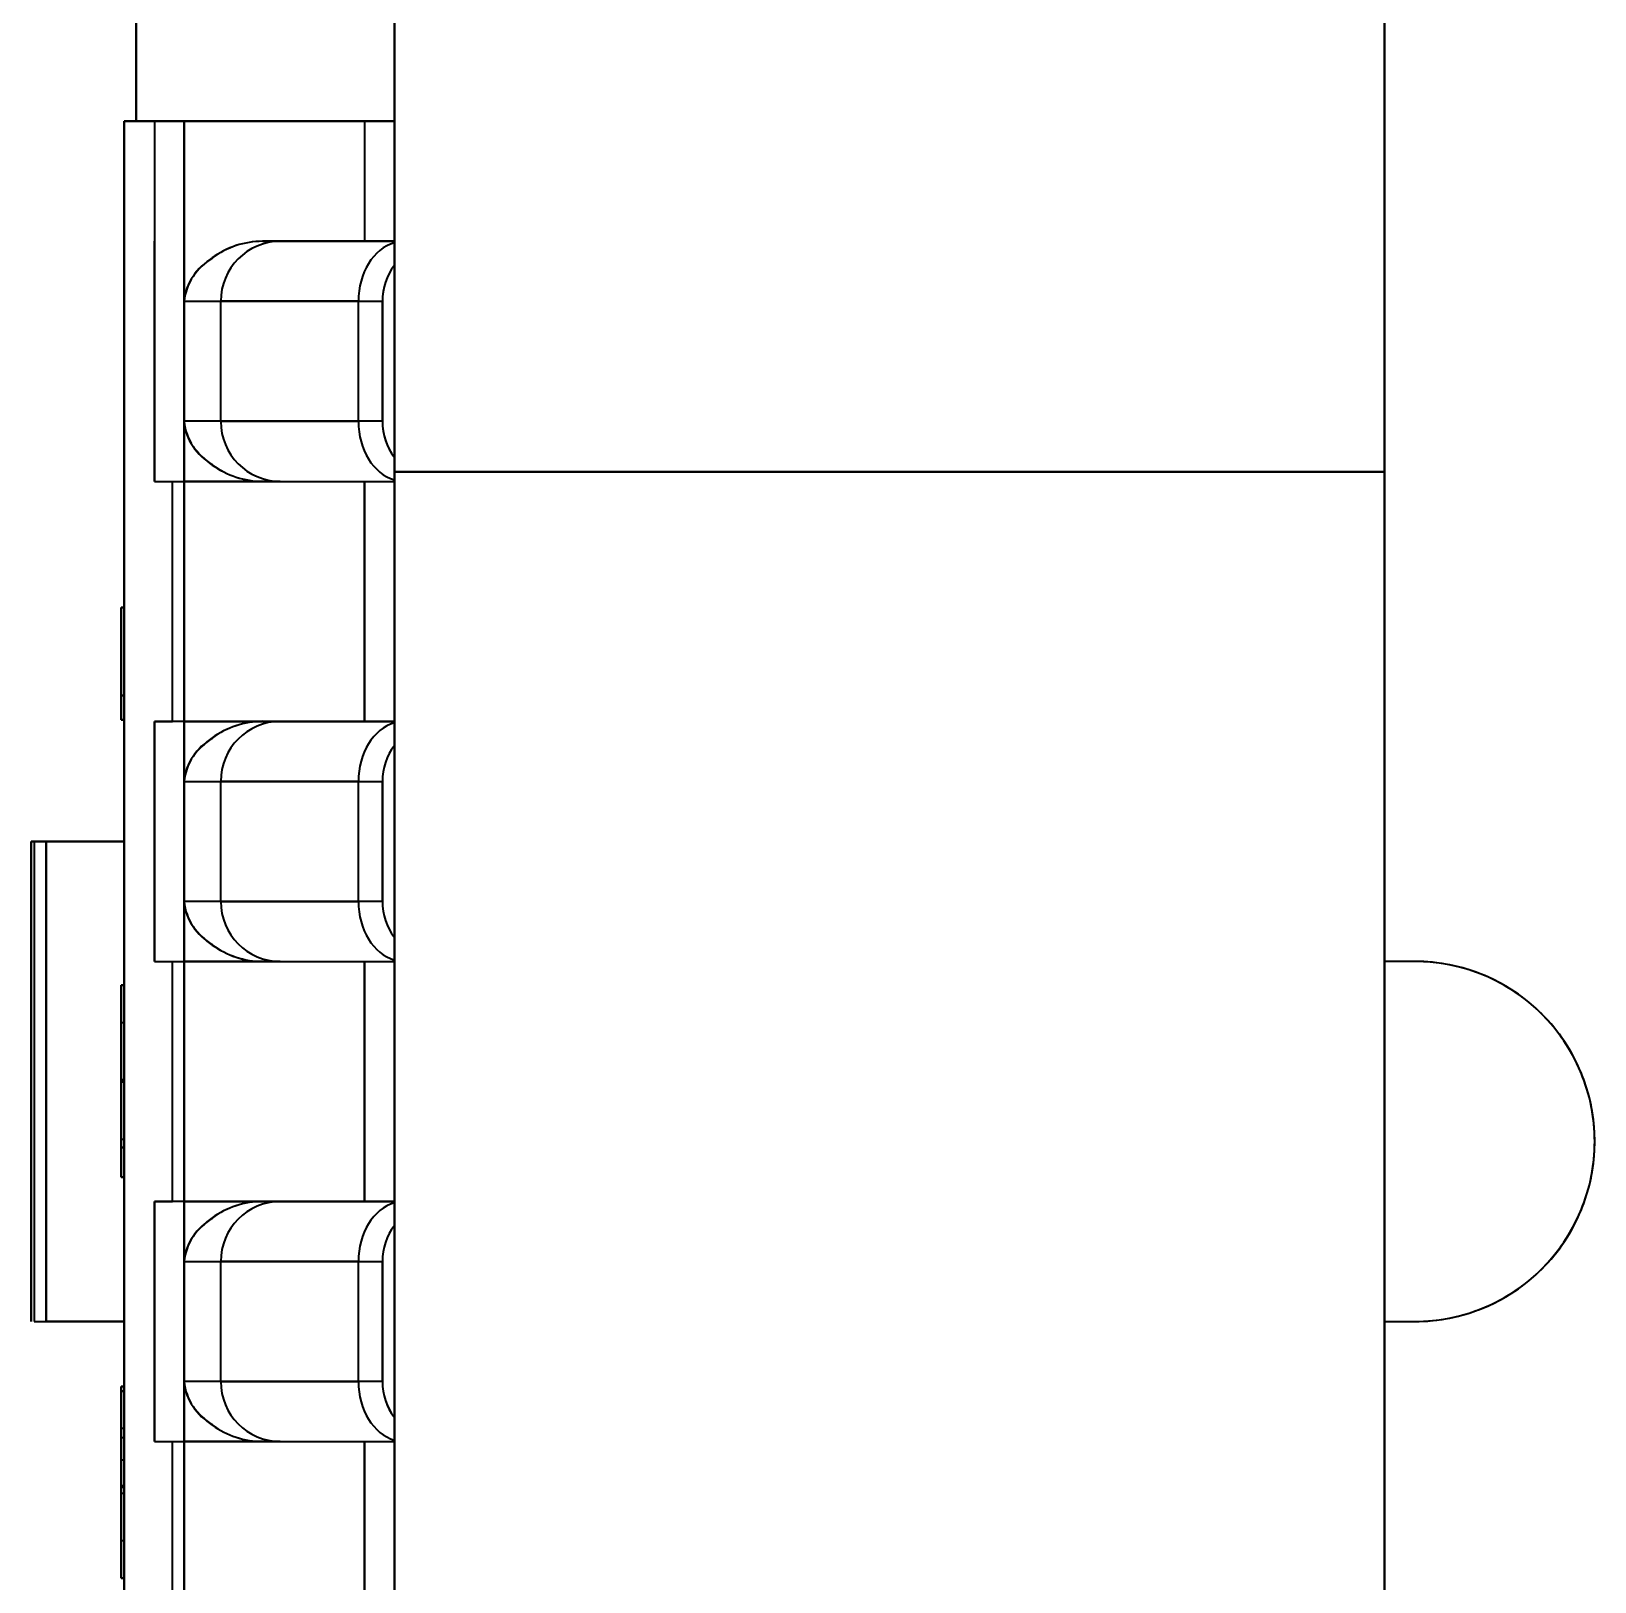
# Model space of a CAD drawing. Extents: x 146 to 1134, y 78 to 926.
# Drawn here: x 259.911 to 262.516, y 356.874 to 359.457 of the extents above; entities that cross this region are included whole.
import ezdxf

# ---------------------------------------------------------------- set-up
doc = ezdxf.new("R2010")
doc.units = 0

msp = doc.modelspace()

# ---------------------------------------------------------------- linework, layer by layer
at = {"color": 7, "lineweight": 35, "ltscale": 0.32385}
for p, q in [((260.5164, 371.6772), (260.5164, 358.7232)), ((260.5164, 371.6772), (260.5164, 358.7232)), ((262.1664, 358.7232), (262.1664, 371.6772)), ((262.1664, 371.6772), (262.1664, 358.7232))]:
    msp.add_line(p, q, dxfattribs=at)
at = {"color": 7, "lineweight": 35, "ltscale": 0.011675}
for p, q in [((260.0864, 359.7742), (260.0864, 359.3072)), ((260.0864, 359.3072), (260.0864, 359.7742))]:
    msp.add_line(p, q, dxfattribs=at)
at = {"color": 7, "lineweight": 35, "ltscale": 0.0075}
for p, q in [((260.5164, 359.3072), (260.5164, 359.6072)), ((260.4664, 359.3072), (260.1664, 359.3072)), ((260.1664, 359.3072), (260.4664, 359.3072)), ((260.4664, 359.3072), (260.1664, 359.3072)), ((260.4664, 359.3072), (260.1664, 359.3072)), ((260.4664, 359.3072), (260.1664, 359.3072)), ((260.4664, 359.3072), (260.1664, 359.3072)), ((260.1664, 359.3072), (260.4664, 359.3072)), ((260.1664, 359.3072), (260.4664, 359.3072)), ((260.1664, 359.0072), (260.1664, 359.3072)), ((260.1664, 358.3072), (260.4664, 358.3072)), ((260.4664, 358.3072), (260.1664, 358.3072)), ((260.4664, 358.3072), (260.1664, 358.3072)), ((260.1664, 358.3072), (260.4664, 358.3072)), ((260.1664, 358.3072), (260.4664, 358.3072)), ((260.1664, 357.5072), (260.4664, 357.5072)), ((260.4664, 357.5072), (260.1664, 357.5072)), ((260.4664, 357.5072), (260.1664, 357.5072)), ((260.1664, 357.5072), (260.4664, 357.5072)), ((260.1664, 357.5072), (260.4664, 357.5072))]:
    msp.add_line(p, q, dxfattribs=at)
at = {"color": 7, "lineweight": 35, "ltscale": 0.08}
for p, q in [((260.0664, 356.1072), (260.0664, 359.3072)), ((260.0664, 359.3072), (260.0664, 356.1072))]:
    msp.add_line(p, q, dxfattribs=at)
at = {"color": 7, "lineweight": 35, "ltscale": 0.002}
for p, q in [((260.1465, 359.3072), (260.0664, 359.3072)), ((260.1465, 359.3072), (260.0664, 359.3072)), ((260.0664, 359.3072), (260.1465, 359.3072))]:
    msp.add_line(p, q, dxfattribs=at)
at = {"color": 7, "lineweight": 35, "ltscale": 0.020254}
msp.add_line((260.0664, 358.497), (260.0664, 359.3072), dxfattribs=at)
at = {"color": 7, "lineweight": 35, "ltscale": 0.015001}
for p, q in [((260.1165, 359.3072), (260.1165, 358.7072)), ((260.1165, 359.3072), (260.1165, 358.7072)), ((260.1664, 359.3072), (260.1664, 358.7072))]:
    msp.add_line(p, q, dxfattribs=at)
at = {"color": 7, "lineweight": 35, "ltscale": 0.000365448}
for p, q in [((260.1311, 359.3072), (260.1165, 359.3072)), ((260.1165, 358.7072), (260.1311, 358.7072)), ((260.1311, 358.3072), (260.1165, 358.3072)), ((260.1165, 357.9072), (260.1311, 357.9072)), ((260.1311, 357.5072), (260.1165, 357.5072)), ((260.1165, 357.1072), (260.1311, 357.1072))]:
    msp.add_line(p, q, dxfattribs=at)
at = {"color": 7, "lineweight": 35, "ltscale": 0.00125}
for p, q in [((260.1165, 359.3072), (260.1664, 359.3072)), ((260.1664, 359.3072), (260.1165, 359.3072)), ((260.1664, 359.3072), (260.1165, 359.3072)), ((260.1165, 359.3072), (260.1664, 359.3072)), ((260.5164, 359.3072), (260.4664, 359.3072)), ((260.4664, 359.3072), (260.5164, 359.3072)), ((260.4664, 359.3072), (260.5164, 359.3072)), ((260.5164, 359.3072), (260.4664, 359.3072)), ((260.1165, 358.7072), (260.1664, 358.7072)), ((260.1664, 358.3072), (260.1165, 358.3072)), ((260.5164, 358.3072), (260.4664, 358.3072)), ((260.4664, 358.3072), (260.5164, 358.3072)), ((260.4664, 358.3072), (260.5164, 358.3072)), ((260.5164, 358.3072), (260.4664, 358.3072)), ((260.4664, 358.3072), (260.5164, 358.3072)), ((260.5164, 358.3072), (260.4664, 358.3072)), ((260.4665, 358.3072), (260.5164, 358.3072)), ((260.1165, 357.9072), (260.1664, 357.9072)), ((262.2164, 357.9072), (262.1664, 357.9072)), ((262.2164, 357.9072), (262.1664, 357.9072)), ((262.2164, 357.9072), (262.1664, 357.9072)), ((262.2164, 357.9072), (262.1664, 357.9072)), ((262.2164, 357.9072), (262.1664, 357.9072)), ((260.1664, 357.5072), (260.1165, 357.5072)), ((260.5164, 357.5072), (260.4664, 357.5072)), ((260.4664, 357.5072), (260.5164, 357.5072)), ((260.4664, 357.5072), (260.5164, 357.5072)), ((260.5164, 357.5072), (260.4664, 357.5072)), ((260.4664, 357.5072), (260.5164, 357.5072)), ((260.5164, 357.5072), (260.4664, 357.5072)), ((260.4665, 357.5072), (260.5164, 357.5072)), ((260.1165, 357.1072), (260.1664, 357.1072))]:
    msp.add_line(p, q, dxfattribs=at)
at = {"color": 7, "lineweight": 35, "ltscale": 0.005}
for p, q in [((260.1165, 359.3072), (260.1165, 359.1072)), ((260.4664, 359.3072), (260.4664, 359.1072)), ((260.4664, 359.3072), (260.4664, 359.1072)), ((260.1664, 359.0072), (260.1664, 358.8072)), ((260.1664, 358.8072), (260.1664, 359.0072)), ((260.227, 359.0072), (260.227, 358.8072)), ((260.227, 359.0072), (260.227, 358.8072)), ((260.4564, 358.8072), (260.4564, 359.0072)), ((260.4564, 358.8072), (260.4564, 359.0072)), ((260.4964, 358.8072), (260.4964, 359.0072)), ((260.4964, 359.0072), (260.4964, 358.8072)), ((260.1664, 358.5072), (260.1664, 358.7072)), ((260.4664, 358.7072), (260.4664, 358.5072)), ((260.1664, 358.3072), (260.1664, 358.5072)), ((260.4664, 358.5072), (260.4664, 358.3072)), ((260.1664, 358.2072), (260.1664, 358.0072)), ((260.1664, 358.0072), (260.1664, 358.2072)), ((260.227, 358.2072), (260.227, 358.0072)), ((260.227, 358.2072), (260.227, 358.0072)), ((260.4564, 358.0072), (260.4564, 358.2072)), ((260.4564, 358.0072), (260.4564, 358.2072)), ((260.4964, 358.0072), (260.4964, 358.2072)), ((260.4964, 358.2072), (260.4964, 358.0072)), ((260.1664, 357.7072), (260.1664, 357.9072)), ((260.4664, 357.9072), (260.4664, 357.7072)), ((260.1664, 357.5072), (260.1664, 357.7072)), ((260.4664, 357.7072), (260.4664, 357.5072)), ((260.1664, 357.4072), (260.1664, 357.2072)), ((260.1664, 357.2072), (260.1664, 357.4072)), ((260.227, 357.4072), (260.227, 357.2072)), ((260.227, 357.4072), (260.227, 357.2072)), ((260.4564, 357.2072), (260.4564, 357.4072)), ((260.4564, 357.2072), (260.4564, 357.4072)), ((260.4964, 357.2072), (260.4964, 357.4072)), ((260.4964, 357.4072), (260.4964, 357.2072)), ((260.1664, 356.9072), (260.1664, 357.1072)), ((260.4664, 357.1072), (260.4664, 356.9072)), ((260.1664, 356.7072), (260.1664, 356.9072)), ((260.4664, 356.9072), (260.4664, 356.7072))]:
    msp.add_line(p, q, dxfattribs=at)
at = {"color": 7, "lineweight": 35, "ltscale": 0.000884247}
for p, q in [((260.1664, 359.3072), (260.1311, 359.3072)), ((260.5018, 359.3072), (260.4664, 359.3072)), ((260.1311, 358.7072), (260.1664, 358.7072)), ((260.1664, 358.3072), (260.1311, 358.3072)), ((260.5018, 358.3072), (260.4664, 358.3072)), ((260.1311, 357.9072), (260.1664, 357.9072)), ((260.1664, 357.5072), (260.1311, 357.5072)), ((260.5018, 357.5072), (260.4664, 357.5072)), ((260.1311, 357.1072), (260.1664, 357.1072))]:
    msp.add_line(p, q, dxfattribs=at)
at = {"color": 7, "lineweight": 35, "ltscale": 0.000499725}
for p, q in [((260.1465, 359.3072), (260.1664, 359.3072)), ((260.1664, 359.3072), (260.1465, 359.3072)), ((260.1664, 359.3072), (260.1465, 359.3072)), ((260.1664, 358.3072), (260.1465, 358.3072)), ((259.9164, 358.1072), (259.9364, 358.1072)), ((259.9364, 358.1072), (259.9164, 358.1072)), ((259.9164, 358.1072), (259.9364, 358.1072)), ((260.1664, 357.5072), (260.1465, 357.5072)), ((259.9164, 357.3072), (259.9364, 357.3072)), ((259.9164, 357.3072), (259.9364, 357.3072))]:
    msp.add_line(p, q, dxfattribs=at)
at = {"color": 7, "lineweight": 35, "ltscale": 0.000366211}
for p, q in [((260.5164, 359.3072), (260.5018, 359.3072)), ((260.5164, 358.3072), (260.5018, 358.3072)), ((260.5164, 357.5072), (260.5018, 357.5072))]:
    msp.add_line(p, q, dxfattribs=at)
at = {"color": 7, "lineweight": 35, "ltscale": 0.005424}
msp.add_line((260.5164, 359.0902), (260.5164, 359.3072), dxfattribs=at)
msp.add_line((260.5164, 359.0902), (260.5164, 359.3072), dxfattribs=at)
at = {"color": 7, "lineweight": 35, "ltscale": 0.010001}
for p, q in [((260.1165, 358.7072), (260.1165, 359.1072)), ((260.1165, 358.3072), (260.1165, 357.9072)), ((260.1165, 358.3072), (260.1165, 357.9072)), ((260.1165, 357.9072), (260.1165, 358.3072)), ((260.1664, 358.3072), (260.1664, 357.9072)), ((260.1465, 356.7072), (260.1465, 357.1072)), ((260.1465, 356.7072), (260.1465, 357.1072)), ((260.1664, 357.1072), (260.1664, 356.7072)), ((260.1664, 357.1072), (260.1664, 356.7072))]:
    msp.add_line(p, q, dxfattribs=at)
at = {"color": 7, "lineweight": 35, "ltscale": 0.004245}
for p, q in [((260.4664, 359.1072), (260.2966, 359.1072)), ((260.4664, 358.3072), (260.2966, 358.3072)), ((260.4664, 357.5072), (260.2966, 357.5072))]:
    msp.add_line(p, q, dxfattribs=at)
at = {"color": 7, "lineweight": 35, "ltscale": 0.000745392}
for p, q in [((260.2966, 359.1072), (260.3264, 359.1072)), ((260.3264, 359.1072), (260.2966, 359.1072)), ((260.2966, 358.7072), (260.3264, 358.7072)), ((260.2966, 358.7072), (260.3264, 358.7072)), ((260.2966, 358.3072), (260.3264, 358.3072)), ((260.3264, 358.3072), (260.2966, 358.3072)), ((260.2966, 357.9072), (260.3264, 357.9072)), ((260.2966, 357.9072), (260.3264, 357.9072)), ((260.2966, 357.5072), (260.3264, 357.5072)), ((260.3264, 357.5072), (260.2966, 357.5072)), ((260.2966, 357.1072), (260.3264, 357.1072)), ((260.2966, 357.1072), (260.3264, 357.1072))]:
    msp.add_line(p, q, dxfattribs=at)
at = {"color": 7, "lineweight": 35, "ltscale": 0.001557}
for p, q in [((260.3264, 359.1072), (260.3887, 359.1072)), ((260.3264, 358.7072), (260.3887, 358.7072)), ((260.3264, 358.3072), (260.3887, 358.3072)), ((260.3264, 357.9072), (260.3887, 357.9072)), ((260.3264, 357.5072), (260.3887, 357.5072)), ((260.3264, 357.1072), (260.3887, 357.1072))]:
    msp.add_line(p, q, dxfattribs=at)
at = {"color": 7, "lineweight": 35, "ltscale": 0.00475}
for p, q in [((260.5164, 359.1072), (260.3264, 359.1072)), ((260.3264, 358.7072), (260.5164, 358.7072)), ((260.5164, 358.3072), (260.3264, 358.3072)), ((260.3264, 357.9072), (260.5164, 357.9072)), ((260.5164, 357.5072), (260.3264, 357.5072)), ((260.3264, 357.1072), (260.5164, 357.1072))]:
    msp.add_line(p, q, dxfattribs=at)
at = {"color": 7, "lineweight": 35, "ltscale": 0.003193}
for p, q in [((260.3887, 359.1072), (260.5164, 359.1072)), ((260.3887, 358.7072), (260.5164, 358.7072)), ((260.3887, 358.3072), (260.5164, 358.3072)), ((260.3887, 357.9072), (260.5164, 357.9072)), ((260.3887, 357.5072), (260.5164, 357.5072)), ((260.3887, 357.1072), (260.5164, 357.1072))]:
    msp.add_line(p, q, dxfattribs=at)
at = {"color": 7, "lineweight": 35, "ltscale": 0.000423431}
for p, q in [((260.5164, 359.0902), (260.5164, 359.1072)), ((260.5164, 357.9072), (260.5164, 357.9241)), ((260.5164, 357.9072), (260.5164, 357.9241)), ((260.5164, 357.9072), (260.5164, 357.9241)), ((260.5164, 357.4902), (260.5164, 357.5072)), ((260.5164, 357.4902), (260.5164, 357.5072)), ((260.5164, 357.4902), (260.5164, 357.5072)), ((260.5164, 357.1072), (260.5164, 357.1241)), ((260.5164, 357.1072), (260.5164, 357.1241)), ((260.5164, 357.1072), (260.5164, 357.1241))]:
    msp.add_line(p, q, dxfattribs=at)
at = {"color": 7, "lineweight": 35, "ltscale": 5.87463e-05}
for p, q in [((260.5164, 359.1048), (260.5164, 359.1072)), ((260.5164, 359.1048), (260.5164, 359.1072)), ((260.5164, 357.9072), (260.5164, 357.9095)), ((260.5164, 357.9072), (260.5164, 357.9095)), ((260.5164, 357.5048), (260.5164, 357.5072)), ((260.5164, 357.5048), (260.5164, 357.5072))]:
    msp.add_line(p, q, dxfattribs=at)
at = {"color": 7, "lineweight": 35, "ltscale": 0.000214386}
for p, q in [((260.5164, 359.0963), (260.5164, 359.1048)), ((260.5164, 357.9095), (260.5164, 357.9181)), ((260.5164, 357.4962), (260.5164, 357.5048))]:
    msp.add_line(p, q, dxfattribs=at)
at = {"color": 7, "lineweight": 35, "ltscale": 0.000515747}
for p, q in [((260.5164, 359.0842), (260.5164, 359.1048)), ((260.5164, 357.9095), (260.5164, 357.9301)), ((260.5164, 357.4842), (260.5164, 357.5048)), ((260.5164, 357.1095), (260.5164, 357.1301))]:
    msp.add_line(p, q, dxfattribs=at)
at = {"color": 7, "lineweight": 35, "ltscale": 0.000301361}
for p, q in [((260.5164, 359.0842), (260.5164, 359.0963)), ((260.5164, 358.7181), (260.5164, 358.7301)), ((260.5164, 358.2842), (260.5164, 358.2963)), ((260.5164, 357.9181), (260.5164, 357.9301)), ((260.5164, 357.4842), (260.5164, 357.4962))]:
    msp.add_line(p, q, dxfattribs=at)
at = {"color": 7, "lineweight": 35, "ltscale": 0.000292206}
for p, q in [((260.5164, 359.0725), (260.5164, 359.0842)), ((260.5164, 358.7301), (260.5164, 358.7418)), ((260.5164, 358.2725), (260.5164, 358.2842)), ((260.5164, 357.9301), (260.5164, 357.9418)), ((260.5164, 357.1301), (260.5164, 357.1418))]:
    msp.add_line(p, q, dxfattribs=at)
at = {"color": 7, "lineweight": 35, "ltscale": 0.00042572}
for p, q in [((260.5164, 359.0672), (260.5164, 359.0842)), ((260.5164, 358.7301), (260.5164, 358.7472)), ((260.5164, 358.2672), (260.5164, 358.2842)), ((260.5164, 357.9301), (260.5164, 357.9472)), ((260.5164, 357.4672), (260.5164, 357.4842)), ((260.5164, 357.1301), (260.5164, 357.1472))]:
    msp.add_line(p, q, dxfattribs=at)
at = {"color": 7, "lineweight": 35, "ltscale": 0.000133514}
for p, q in [((260.5164, 359.0672), (260.5164, 359.0725)), ((260.5164, 358.7418), (260.5164, 358.7472)), ((260.5164, 358.2672), (260.5164, 358.2725)), ((260.5164, 357.9418), (260.5164, 357.9472)), ((260.5164, 357.1418), (260.5164, 357.1472))]:
    msp.add_line(p, q, dxfattribs=at)
at = {"color": 7, "lineweight": 35, "ltscale": 0.008}
for p, q in [((260.5164, 358.7472), (260.5164, 359.0672)), ((260.5164, 359.0672), (260.5164, 358.7472)), ((260.5164, 357.9472), (260.5164, 358.2672)), ((260.5164, 358.2672), (260.5164, 357.9472)), ((260.5164, 357.1472), (260.5164, 357.4672)), ((260.5164, 357.4672), (260.5164, 357.1472))]:
    msp.add_line(p, q, dxfattribs=at)
at = {"color": 7, "lineweight": 35, "ltscale": 0.001514}
for p, q in [((260.1664, 359.0072), (260.227, 359.0072)), ((260.1664, 359.0072), (260.227, 359.0072)), ((260.227, 358.8072), (260.1664, 358.8072)), ((260.227, 358.8072), (260.1664, 358.8072)), ((260.1664, 358.2072), (260.227, 358.2072)), ((260.1664, 358.2072), (260.227, 358.2072)), ((260.227, 358.0072), (260.1664, 358.0072)), ((260.227, 358.0072), (260.1664, 358.0072)), ((260.1664, 357.4072), (260.227, 357.4072)), ((260.1664, 357.4072), (260.227, 357.4072)), ((260.227, 357.2072), (260.1664, 357.2072)), ((260.227, 357.2072), (260.1664, 357.2072))]:
    msp.add_line(p, q, dxfattribs=at)
at = {"color": 7, "lineweight": 35, "ltscale": 0.005735}
for p, q in [((260.4564, 359.0072), (260.227, 359.0072)), ((260.227, 359.0072), (260.4564, 359.0072)), ((260.227, 358.8072), (260.4564, 358.8072)), ((260.4564, 358.8072), (260.227, 358.8072)), ((260.4564, 358.2072), (260.227, 358.2072)), ((260.227, 358.2072), (260.4564, 358.2072)), ((260.227, 358.0072), (260.4564, 358.0072)), ((260.4564, 358.0072), (260.227, 358.0072)), ((260.4564, 357.4072), (260.227, 357.4072)), ((260.227, 357.4072), (260.4564, 357.4072)), ((260.227, 357.2072), (260.4564, 357.2072)), ((260.4564, 357.2072), (260.227, 357.2072))]:
    msp.add_line(p, q, dxfattribs=at)
at = {"color": 7, "lineweight": 35, "ltscale": 0.001}
for p, q in [((260.4564, 359.0072), (260.4964, 359.0072)), ((260.4564, 359.0072), (260.4964, 359.0072)), ((260.4964, 358.8072), (260.4564, 358.8072)), ((260.4964, 358.8072), (260.4564, 358.8072)), ((260.4564, 358.2072), (260.4964, 358.2072)), ((260.4564, 358.2072), (260.4964, 358.2072)), ((260.4964, 358.0072), (260.4564, 358.0072)), ((260.4964, 358.0072), (260.4564, 358.0072)), ((260.4564, 357.4072), (260.4964, 357.4072)), ((260.4564, 357.4072), (260.4964, 357.4072)), ((260.4964, 357.2072), (260.4564, 357.2072)), ((260.4964, 357.2072), (260.4564, 357.2072))]:
    msp.add_line(p, q, dxfattribs=at)
at = {"color": 7, "lineweight": 35, "ltscale": 0.002501}
for p, q in [((260.1664, 358.7072), (260.1664, 358.8072)), ((260.1664, 358.2072), (260.1664, 358.3072))]:
    msp.add_line(p, q, dxfattribs=at)
at = {"color": 7, "lineweight": 35, "ltscale": 0.000514984}
for p, q in [((260.5164, 358.7095), (260.5164, 358.7301)), ((260.5164, 358.2842), (260.5164, 358.3048))]:
    msp.add_line(p, q, dxfattribs=at)
at = {"color": 7, "lineweight": 35, "ltscale": 0.010429}
msp.add_line((260.5164, 358.3076), (260.5164, 358.7248), dxfattribs=at)
at = {"color": 7, "lineweight": 35, "ltscale": 0.000424194}
for p, q in [((260.5164, 358.7072), (260.5164, 358.7241)), ((260.5164, 358.7072), (260.5164, 358.7241)), ((260.5164, 358.7072), (260.5164, 358.7241)), ((260.5164, 358.2902), (260.5164, 358.3072)), ((260.5164, 358.2902), (260.5164, 358.3072)), ((260.5164, 358.2902), (260.5164, 358.3072))]:
    msp.add_line(p, q, dxfattribs=at)
at = {"color": 7, "lineweight": 35, "ltscale": 0.04125}
for p, q in [((260.5164, 358.7232), (262.1664, 358.7232)), ((262.1664, 358.7232), (260.5164, 358.7232))]:
    msp.add_line(p, q, dxfattribs=at)
at = {"color": 7, "lineweight": 35, "ltscale": 0.0635}
for p, q in [((260.5164, 358.7232), (260.5164, 356.1832)), ((260.5164, 358.7232), (260.5164, 356.1832)), ((262.1664, 356.1832), (262.1664, 358.7232)), ((262.1664, 358.7232), (262.1664, 356.1832))]:
    msp.add_line(p, q, dxfattribs=at)
at = {"color": 7, "lineweight": 35, "ltscale": 0.000213623}
for p, q in [((260.5164, 358.7095), (260.5164, 358.7181)), ((260.5164, 358.2963), (260.5164, 358.3048))]:
    msp.add_line(p, q, dxfattribs=at)
at = {"color": 7, "lineweight": 35, "ltscale": 5.95093e-05}
for p, q in [((260.5164, 358.7072), (260.5164, 358.7095)), ((260.5164, 358.7072), (260.5164, 358.7095)), ((260.5164, 358.3048), (260.5164, 358.3072)), ((260.5164, 358.3048), (260.5164, 358.3072))]:
    msp.add_line(p, q, dxfattribs=at)
at = {"color": 7, "lineweight": 35, "ltscale": 0.009999}
for p, q in [((260.1465, 358.3072), (260.1465, 358.7072)), ((260.1465, 358.3072), (260.1465, 358.7072)), ((260.1664, 358.7072), (260.1664, 358.3072)), ((260.1664, 358.7072), (260.1664, 358.3072))]:
    msp.add_line(p, q, dxfattribs=at)
at = {"color": 7, "lineweight": 35, "ltscale": 0.001474}
for p, q in [((260.1664, 358.6482), (260.1664, 358.7072)), ((260.4664, 358.6482), (260.4664, 358.7072)), ((260.1664, 358.3072), (260.1664, 358.3661)), ((260.4664, 358.3072), (260.4664, 358.3661))]:
    msp.add_line(p, q, dxfattribs=at)
at = {"color": 7, "lineweight": 35, "ltscale": 0.003999}
for p, q in [((260.1664, 358.7072), (260.3264, 358.7072)), ((260.3264, 358.7072), (260.1664, 358.7072)), ((260.1664, 357.9072), (260.3264, 357.9072)), ((260.3264, 357.9072), (260.1664, 357.9072)), ((260.1664, 357.1072), (260.3264, 357.1072)), ((260.3264, 357.1072), (260.1664, 357.1072))]:
    msp.add_line(p, q, dxfattribs=at)
at = {"color": 7, "lineweight": 35, "ltscale": 0.000743866}
for p, q in [((260.2966, 358.7072), (260.3264, 358.7072)), ((260.2966, 357.9072), (260.3264, 357.9072)), ((260.2966, 357.1072), (260.3264, 357.1072))]:
    msp.add_line(p, q, dxfattribs=at)
at = {"color": 7, "lineweight": 35, "ltscale": 0.002734}
msp.add_line((260.5164, 358.7072), (260.5164, 358.5978), dxfattribs=at)
at = {"color": 7, "lineweight": 35, "ltscale": 0.003526}
for p, q in [((260.1664, 358.5072), (260.1664, 358.6482)), ((260.4664, 358.5072), (260.4664, 358.6482)), ((260.1664, 358.3661), (260.1664, 358.5072)), ((260.4664, 358.3661), (260.4664, 358.5072)), ((260.1664, 357.7072), (260.1664, 357.8482)), ((260.4664, 357.7072), (260.4664, 357.8482)), ((260.1664, 356.9072), (260.1664, 357.0482)), ((260.4664, 356.9072), (260.4664, 357.0482))]:
    msp.add_line(p, q, dxfattribs=at)
at = {"color": 7, "lineweight": 35, "ltscale": 0.007667}
msp.add_line((260.5164, 358.5978), (260.5164, 358.2911), dxfattribs=at)
at = {"color": 7, "lineweight": 35, "ltscale": 0.000125122}
for p, q in [((260.0664, 358.497), (260.0614, 358.497)), ((260.0614, 358.497), (260.0664, 358.497)), ((260.0614, 358.497), (260.0664, 358.497)), ((260.0664, 358.3505), (260.0614, 358.3505)), ((260.0614, 358.3505), (260.0664, 358.3505)), ((260.0664, 358.31), (260.0614, 358.31)), ((260.0614, 358.31), (260.0664, 358.31)), ((260.0664, 358.31), (260.0614, 358.31)), ((260.0614, 357.8674), (260.0664, 357.8674)), ((260.0664, 357.8674), (260.0614, 357.8674)), ((260.0664, 357.8051), (260.0614, 357.8051)), ((260.0664, 357.7099), (260.0614, 357.7099)), ((260.0664, 357.7073), (260.0614, 357.7073)), ((260.0614, 357.7073), (260.0664, 357.7073)), ((260.0664, 357.7062), (260.0614, 357.7062)), ((260.0664, 357.6103), (260.0614, 357.6103)), ((260.0664, 357.5969), (260.0614, 357.5969)), ((260.0614, 357.5969), (260.0664, 357.5969)), ((260.0664, 357.5479), (260.0614, 357.5479)), ((260.0614, 357.5479), (260.0664, 357.5479)), ((260.0664, 357.1989), (260.0614, 357.1989)), ((260.0614, 357.1989), (260.0664, 357.1989)), ((260.0614, 357.1989), (260.0664, 357.1989)), ((260.0664, 357.1911), (260.0614, 357.1911)), ((260.0614, 357.1911), (260.0664, 357.1911)), ((260.0664, 357.1287), (260.0614, 357.1287)), ((260.0664, 357.1132), (260.0614, 357.1132)), ((260.0664, 357.0759), (260.0614, 357.0759)), ((260.0664, 357.0336), (260.0614, 357.0336)), ((260.0664, 357.0313), (260.0614, 357.0313)), ((260.0614, 357.0313), (260.0664, 357.0313)), ((260.0664, 357.0205), (260.0614, 357.0205)), ((260.0664, 356.9417), (260.0614, 356.9417)), ((260.0664, 356.8794), (260.0614, 356.8794)), ((260.0614, 356.8794), (260.0664, 356.8794)), ((260.0664, 356.8794), (260.0614, 356.8794)), ((260.0664, 356.8794), (260.0614, 356.8794))]:
    msp.add_line(p, q, dxfattribs=at)
at = {"color": 7, "lineweight": 35, "ltscale": 0.003664}
for p, q in [((260.0614, 358.497), (260.0614, 358.3505)), ((260.0664, 358.3505), (260.0664, 358.497))]:
    msp.add_line(p, q, dxfattribs=at)
at = {"color": 7, "lineweight": 35, "ltscale": 0.003117}
msp.add_line((260.0614, 358.3724), (260.0614, 358.497), dxfattribs=at)
at = {"color": 7, "lineweight": 35, "ltscale": 0.000696564}
msp.add_line((260.0614, 358.4692), (260.0614, 358.497), dxfattribs=at)
at = {"color": 7, "lineweight": 35, "ltscale": 0.001804}
msp.add_line((260.0614, 358.397), (260.0614, 358.4692), dxfattribs=at)
at = {"color": 7, "lineweight": 35, "ltscale": 0.000935364}
msp.add_line((260.0614, 358.3596), (260.0614, 358.397), dxfattribs=at)
at = {"color": 7, "lineweight": 35, "ltscale": 0.001559}
for p, q in [((260.0614, 358.31), (260.0614, 358.3724)), ((260.0614, 357.1287), (260.0614, 357.1911))]:
    msp.add_line(p, q, dxfattribs=at)
at = {"color": 7, "lineweight": 35, "ltscale": 0.000228882}
msp.add_line((260.0614, 358.3505), (260.0614, 358.3596), dxfattribs=at)
at = {"color": 7, "lineweight": 35, "ltscale": 0.001011}
for p, q in [((260.0614, 358.3505), (260.0614, 358.31)), ((260.0614, 358.31), (260.0614, 358.3505)), ((260.0664, 358.31), (260.0664, 358.3505))]:
    msp.add_line(p, q, dxfattribs=at)
at = {"color": 7, "lineweight": 35, "ltscale": 0.011065}
msp.add_line((260.0664, 357.8674), (260.0664, 358.31), dxfattribs=at)
at = {"color": 7, "lineweight": 35, "ltscale": 0.000749969}
for p, q in [((260.1165, 358.3072), (260.1465, 358.3072)), ((259.9414, 358.1072), (259.9114, 358.1072)), ((259.9114, 358.1072), (259.9414, 358.1072)), ((260.1165, 357.5072), (260.1465, 357.5072))]:
    msp.add_line(p, q, dxfattribs=at)
at = {"color": 7, "lineweight": 35, "ltscale": 0.02}
for p, q in [((259.9114, 358.1072), (259.9114, 357.3072)), ((259.9114, 357.3072), (259.9114, 358.1072)), ((259.9164, 358.1072), (259.9164, 357.3072)), ((259.9164, 358.1072), (259.9164, 357.3072)), ((259.9364, 357.3072), (259.9364, 358.1072)), ((259.9364, 358.1072), (259.9364, 357.3072))]:
    msp.add_line(p, q, dxfattribs=at)
at = {"color": 7, "lineweight": 35, "ltscale": 0.000624847}
for p, q in [((259.9164, 358.1072), (259.9414, 358.1072)), ((259.9414, 358.1072), (259.9164, 358.1072))]:
    msp.add_line(p, q, dxfattribs=at)
at = {"color": 7, "lineweight": 35, "ltscale": 0.0025}
for p, q in [((259.9164, 358.1072), (259.9164, 358.0072)), ((260.1664, 357.9072), (260.1664, 358.0072)), ((260.1664, 357.4072), (260.1664, 357.5072))]:
    msp.add_line(p, q, dxfattribs=at)
at = {"color": 7, "lineweight": 35, "ltscale": 0.003251}
for p, q in [((260.0665, 358.1072), (259.9364, 358.1072)), ((259.9364, 358.1072), (260.0665, 358.1072)), ((259.9364, 358.1072), (260.0665, 358.1072)), ((259.9364, 357.3072), (260.0665, 357.3072))]:
    msp.add_line(p, q, dxfattribs=at)
at = {"color": 7, "lineweight": 35, "ltscale": 0.003125}
msp.add_line((260.0664, 358.1072), (259.9414, 358.1072), dxfattribs=at)
msp.add_line((260.0664, 358.1072), (259.9414, 358.1072), dxfattribs=at)
msp.add_line((260.0664, 358.1072), (259.9414, 358.1072), dxfattribs=at)
at = {"color": 7, "lineweight": 35, "ltscale": 0.003126}
for p, q in [((260.0665, 358.1072), (259.9414, 358.1072)), ((259.9414, 358.1072), (260.0665, 358.1072))]:
    msp.add_line(p, q, dxfattribs=at)
at = {"color": 7, "lineweight": 35, "ltscale": 0.015}
msp.add_line((259.9164, 358.0072), (259.9164, 357.4072), dxfattribs=at)
at = {"color": 7, "lineweight": 35, "ltscale": 0.01}
for p, q in [((260.1465, 357.5072), (260.1465, 357.9072)), ((260.1465, 357.5072), (260.1465, 357.9072)), ((260.1664, 357.9072), (260.1664, 357.5072)), ((260.1664, 357.9072), (260.1664, 357.5072)), ((260.1165, 357.5072), (260.1165, 357.1072)), ((260.1165, 357.5072), (260.1165, 357.1072)), ((260.1165, 357.1072), (260.1165, 357.5072)), ((260.1664, 357.5072), (260.1664, 357.1072))]:
    msp.add_line(p, q, dxfattribs=at)
at = {"color": 7, "lineweight": 35, "ltscale": 0.001475}
for p, q in [((260.1664, 357.8482), (260.1664, 357.9072)), ((260.4664, 357.8482), (260.4664, 357.9072)), ((260.1664, 357.5072), (260.1664, 357.5662)), ((260.4664, 357.5072), (260.4664, 357.5662)), ((260.1664, 357.0482), (260.1664, 357.1072)), ((260.4664, 357.0482), (260.4664, 357.1072))]:
    msp.add_line(p, q, dxfattribs=at)
at = {"color": 7, "lineweight": 35, "ltscale": 0.010397}
msp.add_line((260.5164, 357.5081), (260.5164, 357.924), dxfattribs=at)
at = {"color": 7, "lineweight": 35, "ltscale": 0.001843}
msp.add_line((260.5164, 357.9062), (260.5164, 357.8325), dxfattribs=at)
at = {"color": 7, "lineweight": 35, "ltscale": 2.59399e-05}
msp.add_line((260.0614, 357.8664), (260.0614, 357.8674), dxfattribs=at)
at = {"color": 7, "lineweight": 35, "ltscale": 0.003984}
msp.add_line((260.0614, 357.7081), (260.0614, 357.8674), dxfattribs=at)
at = {"color": 7, "lineweight": 35, "ltscale": 0.004002}
for p, q in [((260.0614, 357.8674), (260.0614, 357.7073)), ((260.0664, 357.7073), (260.0664, 357.8674))]:
    msp.add_line(p, q, dxfattribs=at)
at = {"color": 7, "lineweight": 35, "ltscale": 0.000100708}
msp.add_line((260.0614, 357.8624), (260.0614, 357.8664), dxfattribs=at)
at = {"color": 7, "lineweight": 35, "ltscale": 0.003268}
msp.add_line((260.0614, 357.7316), (260.0614, 357.8624), dxfattribs=at)
at = {"color": 7, "lineweight": 35, "ltscale": 0.008109}
msp.add_line((260.5164, 357.8325), (260.5164, 357.5081), dxfattribs=at)
at = {"color": 7, "lineweight": 35, "ltscale": 0.00238}
msp.add_line((260.0614, 357.7099), (260.0614, 357.8051), dxfattribs=at)
at = {"color": 7, "lineweight": 35, "ltscale": 0.002471}
msp.add_line((260.0614, 357.8051), (260.0614, 357.7062), dxfattribs=at)
at = {"color": 7, "lineweight": 35, "ltscale": 0.0006073}
msp.add_line((260.0614, 357.7073), (260.0614, 357.7316), dxfattribs=at)
at = {"color": 7, "lineweight": 35, "ltscale": 0.00249}
msp.add_line((260.0614, 357.6103), (260.0614, 357.7099), dxfattribs=at)
at = {"color": 7, "lineweight": 35, "ltscale": 0.004003}
msp.add_line((260.0614, 357.5479), (260.0614, 357.7081), dxfattribs=at)
at = {"color": 7, "lineweight": 35, "ltscale": 0.000827026}
msp.add_line((260.0614, 357.6743), (260.0614, 357.7073), dxfattribs=at)
at = {"color": 7, "lineweight": 35, "ltscale": 0.002761}
for p, q in [((260.0614, 357.7073), (260.0614, 357.5969)), ((260.0664, 357.5969), (260.0664, 357.7073))]:
    msp.add_line(p, q, dxfattribs=at)
at = {"color": 7, "lineweight": 35, "ltscale": 0.002399}
msp.add_line((260.0614, 357.7062), (260.0614, 357.6103), dxfattribs=at)
at = {"color": 7, "lineweight": 35, "ltscale": 0.003525}
for p, q in [((260.1664, 357.5662), (260.1664, 357.7072)), ((260.4664, 357.5662), (260.4664, 357.7072)), ((260.1664, 356.7662), (260.1664, 356.9072)), ((260.4664, 356.7662), (260.4664, 356.9072))]:
    msp.add_line(p, q, dxfattribs=at)
at = {"color": 7, "lineweight": 35, "ltscale": 0.001421}
msp.add_line((260.0614, 357.6174), (260.0614, 357.6743), dxfattribs=at)
at = {"color": 7, "lineweight": 35, "ltscale": 0.000513458}
msp.add_line((260.0614, 357.5969), (260.0614, 357.6174), dxfattribs=at)
at = {"color": 7, "lineweight": 35, "ltscale": 0.000372314}
msp.add_line((260.0614, 357.582), (260.0614, 357.5969), dxfattribs=at)
at = {"color": 7, "lineweight": 35, "ltscale": 0.001224}
for p, q in [((260.0614, 357.5969), (260.0614, 357.5479)), ((260.0664, 357.5479), (260.0664, 357.5969))]:
    msp.add_line(p, q, dxfattribs=at)
at = {"color": 7, "lineweight": 35, "ltscale": 0.000276184}
msp.add_line((260.0614, 357.571), (260.0614, 357.582), dxfattribs=at)
at = {"color": 7, "lineweight": 35, "ltscale": 0.000530243}
msp.add_line((260.0614, 357.5497), (260.0614, 357.571), dxfattribs=at)
at = {"color": 7, "lineweight": 35, "ltscale": 4.50134e-05}
msp.add_line((260.0614, 357.5479), (260.0614, 357.5497), dxfattribs=at)
at = {"color": 7, "lineweight": 35, "ltscale": 0.008727}
msp.add_line((260.0664, 357.1989), (260.0664, 357.5479), dxfattribs=at)
at = {"color": 7, "lineweight": 35, "ltscale": 0.000291443}
msp.add_line((260.5164, 357.4725), (260.5164, 357.4842), dxfattribs=at)
at = {"color": 7, "lineweight": 35, "ltscale": 0.000134277}
msp.add_line((260.5164, 357.4672), (260.5164, 357.4725), dxfattribs=at)
at = {"color": 7, "lineweight": 35, "ltscale": 0.002499}
for p, q in [((259.9164, 357.4072), (259.9164, 357.3072)), ((260.1664, 357.1072), (260.1664, 357.2072))]:
    msp.add_line(p, q, dxfattribs=at)
at = {"color": 7, "lineweight": 35, "ltscale": 0.00325}
msp.add_line((260.0664, 357.3072), (259.9364, 357.3072), dxfattribs=at)
at = {"color": 7, "lineweight": 35, "ltscale": 0.001249}
msp.add_line((262.1665, 357.3072), (262.2164, 357.3072), dxfattribs=at)
msp.add_line((262.1665, 357.3072), (262.2164, 357.3072), dxfattribs=at)
at = {"color": 7, "lineweight": 35, "ltscale": 0.003074}
msp.add_line((260.0614, 357.1989), (260.0614, 357.0759), dxfattribs=at)
at = {"color": 7, "lineweight": 35, "ltscale": 0.007986}
msp.add_line((260.0614, 356.8794), (260.0614, 357.1989), dxfattribs=at)
at = {"color": 7, "lineweight": 35, "ltscale": 0.000171661}
msp.add_line((260.0614, 357.1913), (260.0614, 357.1981), dxfattribs=at)
at = {"color": 7, "lineweight": 35, "ltscale": 0.00019989}
msp.add_line((260.0664, 357.1909), (260.0664, 357.1989), dxfattribs=at)
at = {"color": 7, "lineweight": 35, "ltscale": 0.003994}
for p, q in [((260.0614, 357.1911), (260.0614, 357.0313)), ((260.0664, 357.0313), (260.0664, 357.1911))]:
    msp.add_line(p, q, dxfattribs=at)
at = {"color": 7, "lineweight": 35, "ltscale": 9.76563e-05}
msp.add_line((260.0614, 357.1872), (260.0614, 357.1911), dxfattribs=at)
at = {"color": 7, "lineweight": 35, "ltscale": 0.000190735}
msp.add_line((260.0614, 357.1795), (260.0614, 357.1872), dxfattribs=at)
at = {"color": 7, "lineweight": 35, "ltscale": 0.002873}
msp.add_line((260.0614, 357.0646), (260.0614, 357.1795), dxfattribs=at)
at = {"color": 7, "lineweight": 35, "ltscale": 0.002377}
msp.add_line((260.0614, 357.0336), (260.0614, 357.1287), dxfattribs=at)
at = {"color": 7, "lineweight": 35, "ltscale": 0.000300598}
msp.add_line((260.5164, 357.1181), (260.5164, 357.1301), dxfattribs=at)
at = {"color": 7, "lineweight": 35, "ltscale": 0.006673}
msp.add_line((260.5164, 356.8572), (260.5164, 357.1241), dxfattribs=at)
at = {"color": 7, "lineweight": 35, "ltscale": 0.005844}
msp.add_line((260.0614, 357.1132), (260.0614, 356.8794), dxfattribs=at)
at = {"color": 7, "lineweight": 35, "ltscale": 0.002316}
msp.add_line((260.0614, 357.0205), (260.0614, 357.1132), dxfattribs=at)
at = {"color": 7, "lineweight": 35, "ltscale": 0.000215149}
msp.add_line((260.5164, 357.1095), (260.5164, 357.1181), dxfattribs=at)
at = {"color": 7, "lineweight": 35, "ltscale": 5.79834e-05}
msp.add_line((260.5164, 357.1072), (260.5164, 357.1095), dxfattribs=at)
msp.add_line((260.5164, 357.1072), (260.5164, 357.1095), dxfattribs=at)
at = {"color": 7, "lineweight": 35, "ltscale": 0.003355}
msp.add_line((260.0614, 357.0759), (260.0614, 356.9417), dxfattribs=at)
at = {"color": 7, "lineweight": 35, "ltscale": 0.000832367}
msp.add_line((260.0614, 357.0313), (260.0614, 357.0646), dxfattribs=at)
at = {"color": 7, "lineweight": 35, "ltscale": 0.002298}
msp.add_line((260.0614, 356.9417), (260.0614, 357.0336), dxfattribs=at)
at = {"color": 7, "lineweight": 35, "ltscale": 0.003798}
for p, q in [((260.0614, 357.0313), (260.0614, 356.8794)), ((260.0664, 356.8794), (260.0664, 357.0313))]:
    msp.add_line(p, q, dxfattribs=at)
at = {"color": 7, "lineweight": 35, "ltscale": 0.000791931}
msp.add_line((260.0614, 356.9996), (260.0614, 357.0313), dxfattribs=at)
at = {"color": 7, "lineweight": 35, "ltscale": 0.003528}
msp.add_line((260.0614, 356.8794), (260.0614, 357.0205), dxfattribs=at)
at = {"color": 7, "lineweight": 35, "ltscale": 0.002013}
msp.add_line((260.0614, 356.9191), (260.0614, 356.9996), dxfattribs=at)
at = {"color": 7, "lineweight": 35, "ltscale": 0.000992584}
msp.add_line((260.0614, 356.8794), (260.0614, 356.9191), dxfattribs=at)
at = {"color": 7, "lineweight": 35, "ltscale": 0.019305}
msp.add_line((260.0664, 356.1072), (260.0664, 356.8794), dxfattribs=at)
at = {"color": 7, "lineweight": 35}
for centre, radius, start, end in [((260.2975, 358.9645), 0.1427, 90.3575, 126.3758), ((260.3006, 358.9553), 0.1524, 108.3535, 125.1508), ((260.3268, 359.0075), 0.0997, 90.1967, 180.1953), ((260.3268, 359.0075), 0.0997, 90.1967, 180.1953), ((260.2972, 358.9673), 0.1399, 90.2306, 108.5635), ((260.2596, 358.9969), 0.0942, 119.5136, 173.7002), ((260.2919, 358.967), 0.1377, 124.9848, 143.5659), ((260.2403, 359.0042), 0.074, 143.0216, 177.7287), ((260.5964, 359.0072), 0.1, 143.1301, 180), ((260.5939, 359.008), 0.0975, 142.6351, 180.495), ((260.2596, 358.8175), 0.0943, 186.3328, 240.626), ((260.2403, 358.8101), 0.0741, 182.2858, 217.0564), ((260.3268, 358.8068), 0.0997, 179.8047, 269.8033), ((260.3268, 358.8068), 0.0997, 179.8047, 269.8033), ((260.5939, 358.8063), 0.0975, 179.505, 217.3649), ((260.5964, 358.8072), 0.1, 180, 216.8699), ((260.2921, 358.8476), 0.1381, 216.5214, 235.0855), ((260.2975, 358.8497), 0.1426, 233.6952, 269.6469), ((260.3006, 358.8591), 0.1524, 234.9284, 251.728), ((260.2972, 358.847), 0.1399, 251.522, 269.7714), ((260.2975, 358.1646), 0.1427, 90.3575, 126.3758), ((260.3006, 358.1553), 0.1524, 108.3535, 125.1508), ((260.3268, 358.2075), 0.0997, 90.1967, 180.1953), ((260.3268, 358.2075), 0.0997, 90.1967, 180.1953), ((260.2972, 358.1673), 0.1399, 90.2306, 108.5635), ((260.2596, 358.1969), 0.0942, 119.5136, 173.7002), ((260.2919, 358.167), 0.1377, 124.9848, 143.5659), ((260.5939, 358.208), 0.0975, 142.6351, 180.495), ((260.5964, 358.2072), 0.1, 143.1301, 180), ((260.2403, 358.2043), 0.074, 143.0216, 177.7287), ((260.2596, 358.0175), 0.0943, 186.3328, 240.626), ((260.2403, 358.0101), 0.0741, 182.2858, 217.0564), ((260.3268, 358.0068), 0.0997, 179.8047, 269.8033), ((260.3268, 358.0068), 0.0997, 179.8047, 269.8033), ((260.5939, 358.0063), 0.0975, 179.505, 217.3649), ((260.5964, 358.0072), 0.1, 180, 216.8699), ((260.2921, 358.0476), 0.1381, 216.5214, 235.0855), ((260.2975, 358.0497), 0.1426, 233.6952, 269.6469), ((260.3006, 358.0591), 0.1524, 234.9284, 251.728), ((260.2972, 358.047), 0.1399, 251.522, 269.7714), ((262.217, 357.61), 0.2971, 67.3893, 90.1107), ((262.217, 357.61), 0.2971, 67.3893, 90.1107), ((262.217, 357.61), 0.2971, 67.3893, 90.1107), ((262.217, 357.61), 0.2971, 67.3893, 90.1107), ((262.2164, 357.6072), 0.3, 270, 90), ((262.2181, 357.6096), 0.2971, 44.8893, 67.6107), ((262.2181, 357.6096), 0.2971, 44.8893, 67.6107), ((262.2181, 357.6096), 0.2971, 44.8893, 67.6107), ((262.2181, 357.6096), 0.2971, 44.8893, 67.6107), ((262.2189, 357.6088), 0.2971, 22.3893, 45.1107), ((262.2193, 357.6077), 0.2971, 359.8893, 22.6107), ((262.2193, 357.6066), 0.2971, 337.3893, 0.1107), ((260.2975, 357.3646), 0.1427, 90.3575, 126.3758), ((260.3006, 357.3553), 0.1524, 108.3535, 125.1508), ((260.3268, 357.4075), 0.0997, 90.1967, 180.1953), ((260.3268, 357.4075), 0.0997, 90.1967, 180.1953), ((260.2972, 357.3673), 0.1399, 90.2306, 108.5635), ((262.2188, 357.6056), 0.2973, 314.8953, 337.6046), ((260.2596, 357.3969), 0.0942, 119.5136, 173.7002), ((260.2919, 357.367), 0.1377, 124.9848, 143.5659), ((260.5939, 357.408), 0.0975, 142.6351, 180.495), ((260.5964, 357.4072), 0.1, 143.1301, 180), ((260.2403, 357.4042), 0.074, 143.0216, 177.7287), ((262.2181, 357.6047), 0.2971, 292.3893, 315.1107), ((262.217, 357.6043), 0.2971, 269.8893, 292.6107), ((260.2596, 357.2175), 0.0943, 186.3328, 240.626), ((260.2403, 357.2101), 0.0741, 182.2858, 217.0564), ((260.3268, 357.2068), 0.0997, 179.8047, 269.8033), ((260.3268, 357.2068), 0.0997, 179.8047, 269.8033), ((260.5939, 357.2063), 0.0975, 179.505, 217.3649), ((260.5964, 357.2072), 0.1, 180, 216.8699), ((260.2921, 357.2476), 0.1381, 216.5214, 235.0855), ((260.2975, 357.2497), 0.1426, 233.6952, 269.6469), ((260.3006, 357.2591), 0.1524, 234.9284, 251.728), ((260.2972, 357.247), 0.1399, 251.522, 269.7714)]:
    msp.add_arc(centre, radius, start, end, dxfattribs=at)
for centre, start_param, end_param in [((260.5329, 359.0072), 3.358544, 4.712389), ((260.5329, 359.0072), 3.358544, 4.712389), ((260.5329, 358.8072), 4.712389, 6.066234), ((260.5329, 358.8072), 4.712389, 6.066234), ((260.5329, 358.2072), 3.358544, 4.712389), ((260.5329, 358.2072), 3.358544, 4.712389), ((260.5329, 358.0072), 4.712389, 6.066234), ((260.5329, 358.0072), 4.712389, 6.066234), ((260.5329, 357.4072), 3.358544, 4.712389), ((260.5329, 357.4072), 3.358544, 4.712389), ((260.5329, 357.2072), 4.712389, 6.066234), ((260.5329, 357.2072), 4.712389, 6.066234)]:
    msp.add_ellipse(centre, major_axis=(0, -0.1), ratio=0.764665, start_param=start_param, end_param=end_param, dxfattribs=at)

doc.saveas('drawing.dxf')
